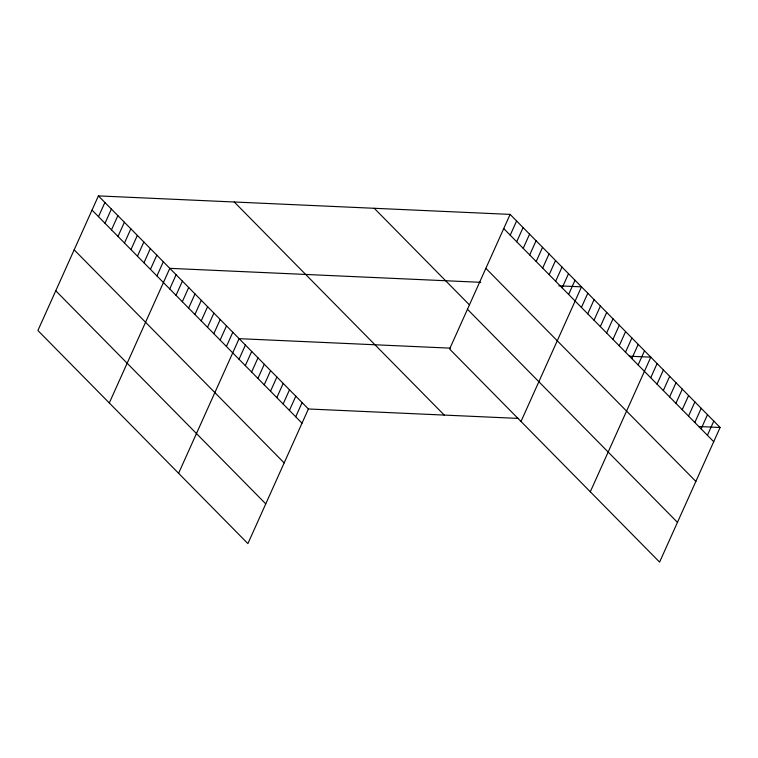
<?xml version="1.0" encoding="UTF-8"?>
<svg xmlns="http://www.w3.org/2000/svg" width="758" height="758" viewBox="0 0 758 758"><rect width="100%" height="100%" fill="white"/><g stroke="black" fill="none" stroke-linecap="round" stroke-linejoin="round"><path stroke-width="1.14" d="M510.106 214.391L449.598 349.021L659.593 562.104L720.1 427.484L510.106 214.391L98.407 195.896L37.9 330.516L247.894 543.609L308.402 408.979L518.624 418.425M98.512 216.674L104.898 202.481M105.002 223.259L111.388 209.066M111.492 229.845L117.878 215.651M117.992 236.43L124.369 222.236M124.483 243.015L130.859 228.821M130.973 249.6L137.35 235.406M137.463 256.185L143.84 242.001M143.954 262.78L150.33 248.586M150.444 269.365L156.821 255.171M156.934 275.95L163.311 261.756M109.294 402.962L169.801 268.341L480.743 282.317M169.726 288.931L176.102 274.737M176.027 295.317L182.403 281.123M182.318 301.712L188.704 287.519M188.619 308.108L195.005 293.914M194.92 314.494L201.296 300.31M201.221 320.89L207.597 306.696M207.521 327.285L213.898 313.092M213.822 333.672L220.199 319.488M220.123 340.067L226.5 325.874M226.424 346.463L232.801 332.269M178.594 473.286L239.102 338.665L450.423 348.159M239.026 359.245L245.403 345.051M245.317 365.64L251.703 351.447M251.618 372.026L257.995 357.842M257.919 378.422L264.296 364.228M264.22 384.818L270.597 370.624M270.521 391.213L276.897 377.02M276.822 397.599L283.198 383.406M283.122 403.995L289.499 389.801M289.423 410.391L295.8 396.197M295.724 416.777L302.101 402.583M510.219 235.169L516.596 220.985M516.71 241.764L523.086 227.571M523.2 248.349L529.577 234.156M529.69 254.934L536.067 240.741M536.181 261.519L542.557 247.326M542.671 268.105L549.048 253.911M549.162 274.69L555.538 260.496M555.652 281.275L562.029 267.091M562.142 287.86L568.519 273.676M568.633 294.455L575.009 280.261M521.002 421.467L581.5 286.846L558.864 285.832M581.424 307.426L587.801 293.242M587.725 313.821L594.101 299.628M594.026 320.217L600.402 306.024M600.327 326.603L606.703 312.419M606.627 332.999L613.004 318.805M612.928 339.394L619.305 325.201M619.22 345.79L625.606 331.597M625.521 352.176L631.897 337.983M631.821 358.572L638.198 344.378M638.122 364.968L644.499 350.774M590.302 491.79L650.8 357.16L629.292 356.194M650.724 377.749L657.101 363.556M657.025 384.145L663.402 369.951M663.326 390.531L669.702 376.338M669.627 396.927L676.003 382.733M675.918 403.322L682.304 389.129M682.219 409.708L688.605 395.524M688.52 416.104L694.896 401.911M694.821 422.5L701.197 408.306M701.122 428.886L707.498 414.702M707.422 435.281L713.799 421.088M698.592 426.517L720.1 427.484M503.729 228.584L713.723 441.677M485.869 268.332L695.863 481.415M374.244 208.289L469.268 304.716M467.459 309.273L677.462 522.366M234.26 201.998L444.264 415.09M98.407 195.896L308.402 408.979M92.021 210.089L302.016 423.172M74.161 249.827L284.155 462.911M55.76 290.778L265.755 503.862"/></g></svg>
